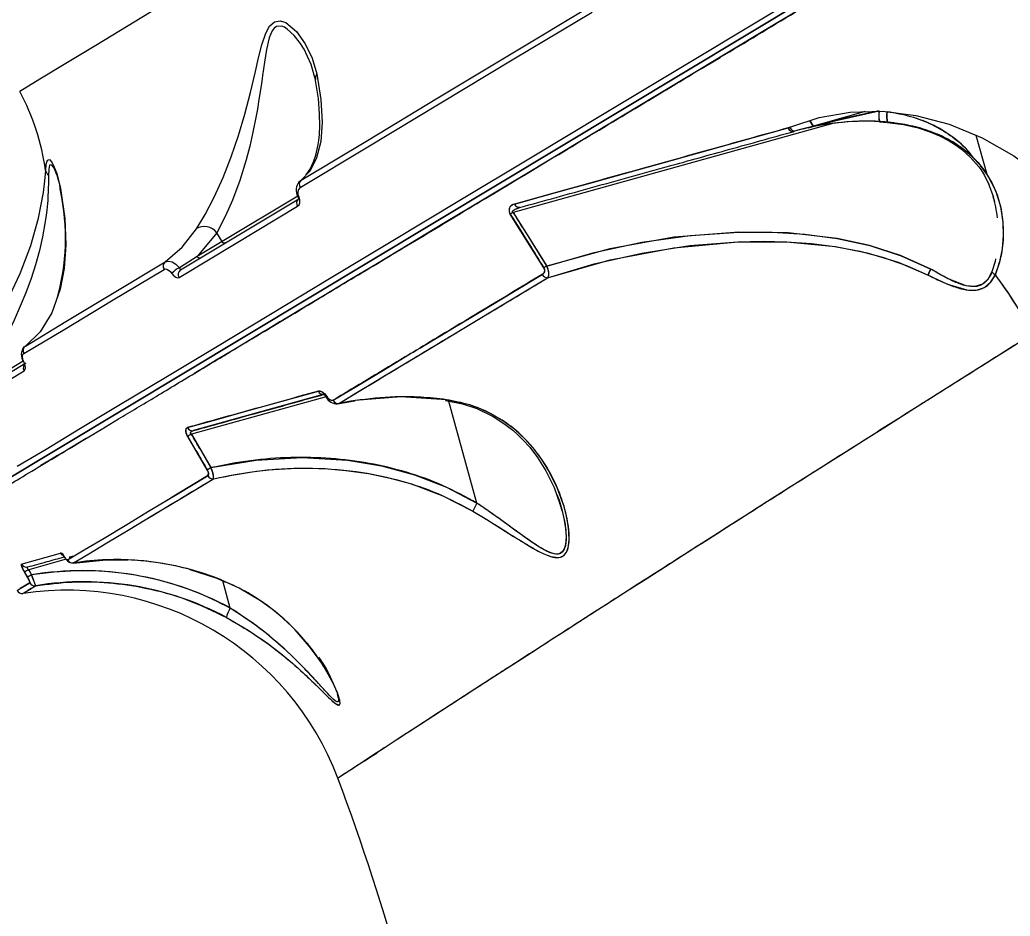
# Model space of a CAD drawing. Header units: millimetres. Extents: x -6879 to 7341, y -8047 to 7187.
# Drawn here: x -372.5 to -201.9, y -2251.1 to -2096.7 of the extents above; entities that cross this region are included whole.
import ezdxf

# ---------------------------------------------------------------- set-up
doc = ezdxf.new("R2010")
doc.units = ezdxf.units.MM
for name, color, linetype in [('DIKOM_ОБЪЕКТ', 7, 'Continuous'), ('DIKOM_РАЗМЕР_ЗОНА', 7, 'Continuous'), ('DIKOM_РАЗМЕР_ОБЪЕКТА', 7, 'Continuous')]:
    doc.layers.add(name, color=color, linetype=linetype)
doc.styles.add('style1', font='arial.ttf', dxfattribs={"width": 0.8})
doc.dimstyles.new('1-50', dxfattribs={"dimtxt": 300, "dimasz": 200, "dimexe": 100, "dimexo": 0, "dimgap": 100, "dimtad": 0, "dimdec": 0, "dimtxsty": 'style1', "dimcen": 0, "dimclrd": 7, "dimclre": 7, "dimadec": 1, "dimazin": 2, "dimtfac": 1, "dimtdec": 0, "dimtmove": 1, "dimatfit": 3, "dimfxl": 0, "dimlwd": 25, "dimlwe": 18, "dimarcsym": 0})

# ---------------------------------------------------------------- blocks, each defined once
blk = doc.blocks.new('*D20')
at = {"layer": 'Defpoints', "color": 0, "transparency": 16777216}
for p in [(-335.47, 4138.44), (-5198.79, -5966.88), (-1568.13, -5966.88)]:
    blk.add_point(p, dxfattribs=at)
at = {"layer": 'DIKOM_РАЗМЕР_ОБЪЕКТА', "color": 7, "lineweight": 18, "transparency": 16777216}
for p, q in [((-335.47, 4138.44), (-5298.79, 4138.44)), ((-1568.13, -5966.88), (-5298.79, -5966.88))]:
    blk.add_line(p, q, dxfattribs=at)
at = {"layer": 'DIKOM_РАЗМЕР_ОБЪЕКТА', "color": 7, "lineweight": 25, "transparency": 16777216}
for p, q in [((-5198.79, 3938.44), (-5198.79, -81.84)), ((-5198.79, -5766.88), (-5198.79, -1161.62))]:
    blk.add_line(p, q, dxfattribs=at)
at = {"layer": 'DIKOM_РАЗМЕР_ОБЪЕКТА', "color": 7, "transparency": 16777216}
for points in [[(-5232.12, 3938.44), (-5165.46, 3938.44), (-5198.79, 4138.44)], [(-5232.12, -5766.88), (-5165.46, -5766.88), (-5198.79, -5966.88)]]:
    blk.add_solid(points, dxfattribs=at)
at = {"layer": 'DIKOM_РАЗМЕР_ОБЪЕКТА', "color": 0, "transparency": 16777216, "insert": (-5198.79, -621.73), "char_height": 300, "attachment_point": 5, "rotation": 90, "style": 'style1'}
blk.add_mtext('10100', dxfattribs=at)
blk = doc.blocks.new('*D19')
at = {"layer": 'Defpoints', "color": 0, "transparency": 16777216}
for p in [(5624.04, 6094.27), (-4435.35, 2864.29), (5624.04, -2640.11)]:
    blk.add_point(p, dxfattribs=at)
at = {"layer": 'DIKOM_РАЗМЕР_ОБЪЕКТА', "color": 7, "lineweight": 18, "transparency": 16777216}
for p, q in [((-4435.35, 2864.29), (-4435.35, 6194.27)), ((5624.04, -2640.11), (5624.04, 6194.27))]:
    blk.add_line(p, q, dxfattribs=at)
at = {"layer": 'DIKOM_РАЗМЕР_ОБЪЕКТА', "color": 7, "lineweight": 25, "transparency": 16777216}
for p, q in [((-4235.35, 6094.27), (2113.67, 6094.27)), ((5424.04, 6094.27), (3193.46, 6094.27))]:
    blk.add_line(p, q, dxfattribs=at)
at = {"layer": 'DIKOM_РАЗМЕР_ОБЪЕКТА', "color": 7, "transparency": 16777216}
for points in [[(-4235.35, 6127.6), (-4235.35, 6060.94), (-4435.35, 6094.27)], [(5424.04, 6127.6), (5424.04, 6060.94), (5624.04, 6094.27)]]:
    blk.add_solid(points, dxfattribs=at)
at = {"layer": 'DIKOM_РАЗМЕР_ОБЪЕКТА', "color": 0, "transparency": 16777216, "insert": (2653.56, 6094.27), "char_height": 300, "attachment_point": 5, "style": 'style1'}
blk.add_mtext('10100', dxfattribs=at)
blk = doc.blocks.new('*D18')
at = {"layer": 'Defpoints', "color": 0, "transparency": 16777216}
for p in [(-342.29, 5666.7), (-6681.79, -8047.27), (-1651.48, -8047.27)]:
    blk.add_point(p, dxfattribs=at)
at = {"layer": 'DIKOM_РАЗМЕР_ЗОНА', "color": 7, "lineweight": 18, "transparency": 16777216}
for p, q in [((-342.29, 5666.7), (-6781.79, 5666.7)), ((-1651.48, -8047.27), (-6781.79, -8047.27))]:
    blk.add_line(p, q, dxfattribs=at)
at = {"layer": 'DIKOM_РАЗМЕР_ЗОНА', "color": 7, "lineweight": 25, "transparency": 16777216}
for p, q in [((-6681.79, 5466.7), (-6681.79, -340.84)), ((-6681.79, -7847.27), (-6681.79, -1420.62))]:
    blk.add_line(p, q, dxfattribs=at)
at = {"layer": 'DIKOM_РАЗМЕР_ЗОНА', "color": 7, "transparency": 16777216}
for points in [[(-6715.12, 5466.7), (-6648.46, 5466.7), (-6681.79, 5666.7)], [(-6715.12, -7847.27), (-6648.46, -7847.27), (-6681.79, -8047.27)]]:
    blk.add_solid(points, dxfattribs=at)
at = {"layer": 'DIKOM_РАЗМЕР_ЗОНА', "color": 0, "transparency": 16777216, "insert": (-6681.79, -880.73), "char_height": 300, "attachment_point": 5, "rotation": 90, "style": 'style1'}
blk.add_mtext('13700', dxfattribs=at)
blk = doc.blocks.new('*D17')
at = {"layer": 'Defpoints', "color": 0, "transparency": 16777216}
for p in [(-5935.35, 6990.27), (-5935.35, 998.27), (7340.79, -2830.86)]:
    blk.add_point(p, dxfattribs=at)
at = {"layer": 'DIKOM_РАЗМЕР_ЗОНА', "color": 7, "lineweight": 18, "transparency": 16777216}
for p, q in [((-5935.35, 998.27), (-5935.35, 7090.27)), ((7340.79, -2830.86), (7340.79, 7090.27))]:
    blk.add_line(p, q, dxfattribs=at)
at = {"layer": 'DIKOM_РАЗМЕР_ЗОНА', "color": 7, "lineweight": 25, "transparency": 16777216}
for p, q in [((-5735.35, 6990.27), (2016.67, 6990.27)), ((7140.79, 6990.27), (3096.46, 6990.27))]:
    blk.add_line(p, q, dxfattribs=at)
at = {"layer": 'DIKOM_РАЗМЕР_ЗОНА', "color": 7, "transparency": 16777216}
for points in [[(-5735.35, 7023.6), (-5735.35, 6956.94), (-5935.35, 6990.27)], [(7140.79, 7023.6), (7140.79, 6956.94), (7340.79, 6990.27)]]:
    blk.add_solid(points, dxfattribs=at)
at = {"layer": 'DIKOM_РАЗМЕР_ЗОНА', "color": 0, "transparency": 16777216, "insert": (2556.56, 6990.27), "char_height": 300, "attachment_point": 5, "style": 'style1'}
blk.add_mtext('13300', dxfattribs=at)

msp = doc.modelspace()

# ---------------------------------------------------------------- linework, layer by layer
at = {"layer": 'DIKOM_ОБЪЕКТ', "color": 7, "linetype": 'Continuous', "lineweight": 15}
for p, q in [((157.22, -1856.25), (-380.76, -2179.5)), ((-380.76, -2179.5), (-201.93, -2072.05)), ((-245.27, -2099.25), (-245.27, -2099.25)), ((-245.27, -2099.25), (-245.27, -2099.25)), ((-226.84, -2112.55), (-237.6, -2115.54)), ((-226.84, -2112.55), (-237.6, -2115.54)), ((-223.05, -2112.51), (-223.05, -2112.51)), ((-223.05, -2112.51), (-223.05, -2112.51)), ((-236.36, -2114.07), (-235.79, -2115.03)), ((-235.79, -2115.03), (-236.36, -2114.07)), ((-224.26, -2114.3), (-223.16, -2114.39)), ((-232.39, -2114.61), (-287.5, -2129.9)), ((-232.39, -2114.61), (-287.5, -2129.9)), ((-240.1, -2115.35), (-240.06, -2115.34)), ((-240.06, -2115.34), (-239.8, -2115.25)), ((-239.36, -2116.01), (-239.2, -2115.98)), ((-239.28, -2116), (-239.26, -2116)), ((-239.25, -2115.99), (-239.27, -2116)), ((-239.25, -2115.99), (-239.27, -2116)), ((-239.21, -2115.98), (-239.24, -2115.99)), ((-239.21, -2115.98), (-239.24, -2115.99)), ((-205.82, -2123.38), (-207.69, -2116.64)), ((-286.3, -2123.91), (-283.8, -2122.41)), ((-324.37, -2124.62), (-323.73, -2124.05)), ((-324.36, -2124.68), (-324.02, -2124.36)), ((-365.43, -2126.29), (-365.48, -2125.77)), ((-344.8, -2139.81), (-324.44, -2127.58)), ((-324.61, -2127.09), (-337.65, -2134.93)), ((-204.73, -2127.28), (-204.73, -2127.28)), ((-282.2, -2139.47), (-287.99, -2130.23)), ((-287.5, -2129.9), (-281.7, -2139.15)), ((-338.57, -2133.4), (-341.93, -2137.5)), ((-338.58, -2133.4), (-338.57, -2133.4)), ((-337.65, -2134.93), (-338.57, -2133.4)), ((-337.65, -2134.93), (-341.93, -2137.5)), ((-341.93, -2137.5), (-345.01, -2139.44)), ((-371.81, -2153.13), (-371.5, -2152.88)), ((-305.71, -2154.56), (-305.71, -2154.56)), ((-305.71, -2154.56), (-305.71, -2154.56)), ((-305.21, -2155.39), (-305.21, -2155.39)), ((-305.21, -2155.39), (-305.21, -2155.39)), ((-383.93, -2163.32), (-371.47, -2155.83)), ((-371.92, -2155.52), (-378.38, -2159.4)), ((-310.55, -2158.6), (-310.55, -2158.6)), ((-310.55, -2158.6), (-310.55, -2158.6)), ((-315.64, -2160.52), (-315.4, -2160.46)), ((-314.05, -2159.57), (-314.05, -2159.57)), ((-314.05, -2159.57), (-314.05, -2159.57)), ((-313.43, -2159.2), (-313.43, -2159.2)), ((-313.43, -2159.2), (-313.43, -2159.2)), ((-312.15, -2159.56), (-312.15, -2159.56)), ((-312.15, -2159.56), (-312.15, -2159.56)), ((-319.71, -2161.66), (-342.94, -2168.1)), ((-319.71, -2161.66), (-342.94, -2168.1)), ((-320.05, -2161.23), (-342.56, -2167.47)), ((-317.74, -2162.89), (-314.81, -2162.35)), ((-314.72, -2162.3), (-317.55, -2162.81)), ((-293.74, -2179.97), (-298.65, -2162.24)), ((-293.74, -2179.97), (-298.65, -2162.24)), ((-340.21, -2174.26), (-343.57, -2168.51)), ((-342.94, -2168.1), (-339.57, -2173.87)), ((-339.14, -2175.79), (-339.26, -2175.86)), ((-346.43, -2179.04), (-346.43, -2179.04)), ((-346.43, -2179.04), (-346.43, -2179.04)), ((-279.2, -2180.74), (-279.67, -2179.07)), ((-345.93, -2179.87), (-345.93, -2179.87)), ((-345.93, -2179.87), (-345.93, -2179.87)), ((-279.38, -2180.25), (-279.21, -2180.73)), ((-353.65, -2184.51), (-353.65, -2184.51)), ((-353.65, -2184.51), (-353.65, -2184.51)), ((-364.95, -2189.06), (-364.91, -2189.07)), ((-363.95, -2189.27), (-363.13, -2189.07)), ((-363.84, -2189.5), (-363.95, -2189.27)), ((-363.85, -2189.47), (-363.85, -2189.47)), ((-363.85, -2189.47), (-363.85, -2189.47)), ((-362.11, -2188.47), (-362.11, -2188.47)), ((-362.11, -2188.47), (-362.11, -2188.47)), ((-364.53, -2189.65), (-370.96, -2191.44)), ((-364.53, -2189.65), (-370.96, -2191.44)), ((-363.26, -2190.29), (-363.33, -2190.27)), ((-363.32, -2190.31), (-357.65, -2189.74)), ((-357.57, -2189.74), (-363.26, -2190.29)), ((-371.19, -2192.76), (-371.68, -2191.87)), ((-370.96, -2191.44), (-370.47, -2192.33)), ((-343.19, -2191.43), (-338.57, -2192.92)), ((-338.57, -2192.92), (-337.08, -2193.57)), ((-370.8, -2193.69), (-372.44, -2194.68)), ((-337.54, -2193.36), (-337.54, -2193.35)), ((-337.54, -2193.36), (-337.54, -2193.35)), ((-336.24, -2198.05), (-337.54, -2193.37)), ((-336.24, -2198.05), (-337.54, -2193.37))]:
    msp.add_line(p, q, dxfattribs=at)
at = {"layer": 'DIKOM_ОБЪЕКТ', "color": 7, "linetype": 'Continuous', "lineweight": 15, "flags": 128}
for points in [[(-372.95, -2173.64), (-367.99, -2170.66), (-362.04, -2167.09), (-355.16, -2162.95), (-347.37, -2158.27), (-338.74, -2153.09), (-329.31, -2147.42), (-319.12, -2141.29), (-308.23, -2134.75), (-296.68, -2127.81), (-284.53, -2120.51), (-271.83, -2112.88), (-258.62, -2104.94), (-244.96, -2096.73), (-230.89, -2088.28)], [(-231.96, -2091.25), (-242.45, -2097.56), (-251.8, -2103.18), (-261.21, -2108.83), (-269.52, -2113.82), (-270.6, -2114.48), (-271.69, -2115.13), (-272.78, -2115.78), (-273.87, -2116.44), (-274.95, -2117.09), (-276.04, -2117.74), (-284.64, -2122.91), (-292.38, -2127.56), (-299.3, -2131.71), (-305.45, -2135.41), (-310.89, -2138.68), (-315.65, -2141.54), (-319.8, -2144.03), (-323.45, -2146.22), (-326.52, -2148.07), (-329.05, -2149.59), (-330.45, -2150.43), (-331.62, -2151.14), (-332.49, -2151.66), (-332.82, -2151.86), (-332.95, -2151.94), (-333.01, -2151.97), (-333.04, -2151.99), (-333.05, -2151.99), (-333.05, -2152)], [(-346.92, -2093.6), (-352.8, -2097.15), (-359.14, -2101), (-364.56, -2104.28), (-369.03, -2106.98), (-372.51, -2109.09)], [(-324.18, -2125.6), (-312.55, -2118.62), (-300.26, -2111.23), (-287.36, -2103.47), (-273.91, -2095.39)], [(-324.02, -2124.36), (-312.62, -2117.5), (-300.45, -2110.19), (-287.54, -2102.43), (-273.87, -2094.21)], [(-342.06, -2132.74), (-340.57, -2130.25), (-339, -2127.27), (-337.47, -2123.92), (-336.06, -2120.36), (-334.8, -2116.67), (-333.71, -2112.96), (-332.76, -2109.26), (-331.91, -2105.61), (-331.37, -2103.28), (-330.8, -2101.06), (-330.12, -2099.04), (-329.46, -2097.82), (-328.63, -2097.06), (-327.66, -2096.89), (-326.67, -2097.22), (-324.84, -2098.75), (-323.31, -2100.89), (-322.13, -2103.34), (-321.33, -2106.03)], [(-323.57, -2101.75), (-324.15, -2100.81), (-325.24, -2099.41), (-326.42, -2098.32), (-326.91, -2098.02), (-327.36, -2097.84), (-328.27, -2097.89), (-328.66, -2098.16), (-329.01, -2098.61), (-329.28, -2099.15), (-329.53, -2099.83), (-330, -2101.82), (-330.35, -2104.03), (-330.68, -2106.35), (-330.88, -2107.73), (-331.08, -2109.09), (-331.35, -2110.86), (-331.57, -2112.14), (-331.82, -2113.56), (-332.33, -2116.08), (-332.89, -2118.48), (-333.51, -2120.86), (-334.61, -2124.4), (-335.87, -2127.78), (-336.55, -2129.37), (-337.22, -2130.82), (-338.58, -2133.4), (-338.58, -2133.4)], [(-245.27, -2099.25), (-249.01, -2101.5), (-257.62, -2106.68), (-265.38, -2111.34), (-272.34, -2115.52), (-278.54, -2119.25), (-284.05, -2122.56), (-289.36, -2125.75), (-293.37, -2128.16)], [(-321.58, -2107.05), (-322.29, -2104.41), (-323.58, -2101.7)], [(-255.02, -2105.11), (-254.38, -2104.73), (-251.85, -2103.21)], [(-321.33, -2106.03), (-320.61, -2110.46), (-320.4, -2114.34), (-320.66, -2117.69), (-321.37, -2120.51), (-322.5, -2122.74), (-324.02, -2124.36)], [(-323.14, -2123.42), (-322.48, -2122.48), (-321.89, -2121.22), (-321.49, -2120.03), (-321.24, -2119), (-321.09, -2118.19), (-320.99, -2117.51), (-320.89, -2116.46), (-320.81, -2114.96), (-320.84, -2112.93), (-321.06, -2110.27), (-321.6, -2106.86)], [(-239.8, -2115.25), (-234.79, -2113.53), (-229.43, -2112.61), (-223.85, -2112.49), (-218.11, -2113.2), (-212.34, -2114.73), (-206.67, -2117.05), (-201.2, -2120.15), (-196.02, -2123.98), (-191.26, -2128.46), (-187.02, -2133.51), (-183.34, -2139.09), (-180.32, -2145.08)], [(-236.66, -2115.32), (-231.81, -2114.06), (-224.42, -2112.4)], [(-224.17, -2114.27), (-224.24, -2114.31), (-224.3, -2114.26), (-224.35, -2114.11), (-224.4, -2113.88), (-224.42, -2113.59), (-224.44, -2113.23), (-224.43, -2112.83), (-224.42, -2112.5)], [(-223.05, -2112.51), (-221.22, -2112.83), (-220.56, -2112.98)], [(-222.99, -2114.41), (-220.24, -2114.78), (-217.73, -2115.36), (-215.68, -2116.04), (-214.02, -2116.73), (-212.38, -2117.59), (-211.27, -2118.29), (-210.25, -2119.03), (-208.67, -2120.44), (-207.27, -2122.06), (-206.93, -2122.53), (-206.65, -2122.97), (-206.3, -2123.53), (-205.56, -2124.99), (-204.73, -2127.28)], [(-222.94, -2114.4), (-222.93, -2114.41), (-222.85, -2114.38)], [(-204.4, -2140.64), (-203.62, -2138.43), (-203.17, -2136.15), (-202.99, -2133.87), (-203.06, -2131.66), (-203.49, -2128.91), (-204.35, -2126.16), (-205.69, -2123.57), (-206.96, -2121.82), (-208.49, -2120.2), (-210.28, -2118.74), (-212.34, -2117.44), (-214.7, -2116.32), (-217.19, -2115.45), (-220, -2114.77), (-222.85, -2114.38)], [(-287.24, -2128.47), (-282.59, -2127.17), (-278.1, -2125.92), (-273.81, -2124.73), (-269.72, -2123.59), (-265.84, -2122.51), (-261.5, -2121.3), (-250.64, -2118.28), (-240.1, -2115.35)], [(-239.28, -2116), (-239.39, -2116.02), (-239.5, -2116), (-239.62, -2115.95), (-239.73, -2115.88), (-239.84, -2115.78), (-239.94, -2115.65), (-240.03, -2115.51), (-240.1, -2115.35)], [(-240.1, -2115.35), (-240.03, -2115.51), (-239.94, -2115.65), (-239.84, -2115.78), (-239.73, -2115.88), (-239.62, -2115.95), (-239.5, -2116), (-239.39, -2116.02), (-239.28, -2116)], [(-239.25, -2115.99), (-239.36, -2116.01), (-239.47, -2116), (-239.59, -2115.95), (-239.7, -2115.88), (-239.81, -2115.77), (-239.91, -2115.65), (-239.99, -2115.5), (-240.06, -2115.34)], [(-240.06, -2115.34), (-239.99, -2115.5), (-239.91, -2115.65), (-239.81, -2115.77), (-239.7, -2115.88), (-239.59, -2115.95), (-239.47, -2116), (-239.36, -2116.01), (-239.25, -2115.99)], [(-368.05, -2122.68), (-367.94, -2121.6), (-367.73, -2120.92), (-367.4, -2120.81), (-366.99, -2121.27), (-366.56, -2122.11), (-366.15, -2123.19), (-365.48, -2125.77)], [(-382.22, -2157.53), (-381.1, -2155.93), (-379.88, -2154.12), (-378.59, -2152.11), (-377.28, -2149.93), (-374.73, -2145.28), (-372.46, -2140.45), (-370.61, -2135.59), (-369.26, -2130.89), (-368.43, -2126.49), (-368.2, -2124.49), (-368.05, -2122.68)], [(-366.67, -2122.24), (-367.08, -2121.71), (-367.38, -2121.76), (-367.53, -2122.45), (-367.56, -2123.54)], [(-367.56, -2123.54), (-367.56, -2124.69), (-367.6, -2125.98), (-367.67, -2127.39), (-367.7, -2127.85), (-367.74, -2128.36), (-367.8, -2128.92), (-367.86, -2129.54), (-367.96, -2130.39), (-368.17, -2131.79), (-368.59, -2134.09), (-369.13, -2136.45), (-369.83, -2138.95), (-370.57, -2141.27), (-371.48, -2143.74), (-372.43, -2146.07), (-373.5, -2148.48), (-374.59, -2150.72), (-375.75, -2152.94), (-376.87, -2154.94), (-377.98, -2156.81), (-378.98, -2158.4)], [(-365.48, -2125.77), (-364.76, -2130.94), (-364.6, -2135.5), (-364.89, -2139.54), (-365.57, -2143.14), (-367, -2147.2), (-369, -2150.47), (-371.54, -2152.92)], [(-324.64, -2128.85), (-324.39, -2128.6), (-324.24, -2128.23), (-324.24, -2127.74), (-324.3, -2127.47), (-324.41, -2127.2)], [(-324.41, -2127.2), (-324.47, -2127.22), (-324.52, -2127.23), (-324.56, -2127.23), (-324.59, -2127.22), (-324.6, -2127.22), (-324.61, -2127.21)], [(-345.04, -2141.11), (-335.24, -2135.22), (-324.64, -2128.85)], [(-287.5, -2129.9), (-287.55, -2129.86), (-287.59, -2129.81), (-287.6, -2129.79), (-287.6, -2129.76), (-287.59, -2129.71), (-287.55, -2129.63), (-287.47, -2129.55), (-287.12, -2129.34), (-286.34, -2129.05)], [(-287.24, -2128.47), (-287.17, -2128.62), (-287.07, -2128.75), (-286.96, -2128.87), (-286.85, -2128.96), (-286.72, -2129.02), (-286.59, -2129.06), (-286.46, -2129.07), (-286.34, -2129.05)], [(-286.34, -2129.05), (-286.46, -2129.07), (-286.59, -2129.06), (-286.72, -2129.02), (-286.85, -2128.96), (-286.96, -2128.87), (-287.07, -2128.75), (-287.17, -2128.62), (-287.24, -2128.47)], [(-347.44, -2138.43), (-344.51, -2135.91), (-342.06, -2132.74)], [(-215.52, -2139.66), (-220.73, -2137.32), (-226.12, -2135.61), (-231.65, -2134.41), (-240.11, -2133.44), (-248.59, -2133.3), (-259.77, -2134.19), (-270.81, -2136.17), (-281.7, -2139.15)], [(-281.7, -2139.15), (-273.54, -2136.82), (-265.3, -2135.05), (-256.98, -2133.86), (-248.59, -2133.3), (-242.89, -2133.31), (-237.21, -2133.67), (-231.65, -2134.41), (-226.05, -2135.63), (-220.63, -2137.36), (-215.52, -2139.66)], [(-281.55, -2141.17), (-273.52, -2138.77), (-265.34, -2136.92), (-257.08, -2135.63), (-248.79, -2134.95), (-244.39, -2134.86), (-240.45, -2134.96), (-236.07, -2135.27), (-232.07, -2135.77), (-227.78, -2136.58), (-223.87, -2137.59), (-219.71, -2139.02), (-215.99, -2140.7)], [(-337.07, -2135.16), (-337.21, -2135.21), (-337.38, -2135.18), (-337.53, -2135.08), (-337.65, -2134.93)], [(-281.55, -2141.17), (-270.77, -2138.09), (-259.83, -2135.99), (-248.75, -2134.95), (-240.35, -2134.96), (-231.95, -2135.79), (-226.48, -2136.88), (-221.14, -2138.48), (-215.99, -2140.7)], [(-347.44, -2138.43), (-346.91, -2138.28), (-346.28, -2138.4), (-345.62, -2138.8), (-345.01, -2139.44)], [(-341.35, -2137.73), (-341.42, -2137.76), (-341.49, -2137.78), (-341.57, -2137.77), (-341.66, -2137.75), (-341.74, -2137.71), (-341.81, -2137.65), (-341.88, -2137.58), (-341.93, -2137.5)], [(-204.36, -2137.88), (-204.45, -2138.35), (-204.99, -2140.14)], [(-371.81, -2154.23), (-364.76, -2149.99), (-356.69, -2145.14), (-347.65, -2139.71)], [(-371.54, -2152.92), (-364.56, -2148.72), (-356.53, -2143.89), (-347.44, -2138.43)], [(-347.65, -2139.71), (-347.38, -2139.65), (-347.05, -2139.75), (-346.68, -2140.02), (-346.34, -2140.42)], [(-215.99, -2140.7), (-215.79, -2140.22), (-215.52, -2139.67)], [(-215.52, -2139.67), (-215.79, -2140.22), (-215.99, -2140.7)], [(-204.99, -2140.14), (-205.64, -2141.36), (-206.62, -2142.29), (-207.95, -2142.68), (-209.46, -2142.53), (-212.52, -2141.34), (-215.52, -2139.67)], [(-346.34, -2140.42), (-345.99, -2140.81), (-345.64, -2141.07), (-345.31, -2141.17), (-345.04, -2141.11)], [(-318.52, -2162.26), (-314.44, -2159.81), (-309.85, -2157.05), (-305.36, -2154.34), (-304.73, -2153.97), (-304.11, -2153.59), (-303.47, -2153.21), (-302.82, -2152.82), (-302.17, -2152.43), (-301.51, -2152.03), (-299.85, -2151.03), (-297.61, -2149.69), (-294.79, -2147.99), (-291.35, -2145.92), (-287.25, -2143.46), (-282.48, -2140.59)], [(-317.55, -2162.81), (-309.37, -2157.89), (-300.63, -2152.63), (-291.33, -2147.04), (-281.55, -2141.17)], [(-215.99, -2140.7), (-212.66, -2142.25), (-209.3, -2143.25), (-207.68, -2143.28), (-206.27, -2142.81), (-205.18, -2141.87), (-204.4, -2140.64)], [(-324.64, -2146.95), (-326.17, -2147.87), (-327.68, -2148.77), (-329.09, -2149.62), (-330.41, -2150.41), (-331.64, -2151.15), (-335.62, -2153.55), (-338.66, -2155.37), (-340.79, -2156.65), (-342.05, -2157.41), (-342.46, -2157.65)], [(-197.95, -2150.84), (-201.94, -2153.34), (-206.04, -2155.93), (-210.26, -2158.58), (-214.58, -2161.3), (-218.99, -2164.09), (-223.48, -2166.93), (-227.11, -2169.22), (-229.38, -2170.66), (-231.84, -2172.22), (-234.49, -2173.89), (-237.41, -2175.75), (-240.69, -2177.83), (-243.67, -2179.72), (-246, -2181.2), (-246.51, -2181.53), (-246.98, -2181.82), (-247.41, -2182.1), (-247.8, -2182.34), (-248.14, -2182.56), (-248.45, -2182.76), (-252.9, -2185.59), (-256.8, -2188.08), (-260.47, -2190.42), (-264.31, -2192.88), (-267.83, -2195.13), (-271.44, -2197.44), (-273.88, -2199), (-276.19, -2200.49), (-278.39, -2201.9), (-280.49, -2203.25), (-282.47, -2204.53), (-284.36, -2205.74), (-286.14, -2206.89), (-291.33, -2210.23), (-295.87, -2213.17), (-299.83, -2215.73), (-303.65, -2218.22), (-306.94, -2220.35), (-309.72, -2222.16), (-312.62, -2224.05), (-314.83, -2225.49), (-316.42, -2226.53), (-317.13, -2226.99)], [(-371.8, -2155.67), (-371.93, -2155.38), (-372.01, -2155.1), (-372.04, -2154.68), (-371.97, -2154.4), (-371.81, -2154.23)], [(-371.8, -2155.67), (-371.83, -2155.66), (-371.85, -2155.66), (-371.86, -2155.65), (-371.87, -2155.64)], [(-371.77, -2157.17), (-371.62, -2157), (-371.54, -2156.7), (-371.58, -2156.26), (-371.67, -2155.97), (-371.8, -2155.67)], [(-384.26, -2164.67), (-380.94, -2162.68), (-376.77, -2160.17), (-371.77, -2157.17)], [(-342.46, -2157.65), (-342.1, -2157.44), (-342.07, -2157.42)], [(-343.61, -2166.96), (-338.54, -2165.55), (-332.92, -2163.99), (-327.32, -2162.43), (-321.06, -2160.68)], [(-321.06, -2160.68), (-320.72, -2160.69), (-320.34, -2160.86), (-319.96, -2161.18), (-319.61, -2161.63)], [(-320.33, -2161.25), (-320.19, -2161.25), (-320.03, -2161.35), (-319.87, -2161.52), (-319.71, -2161.74)], [(-319.61, -2161.63), (-319.68, -2161.7), (-319.71, -2161.74), (-319.71, -2161.74)], [(-319.61, -2161.63), (-319.48, -2161.81), (-319.34, -2161.97), (-319.05, -2162.2), (-318.76, -2162.3), (-318.52, -2162.26)], [(-299.01, -2162.16), (-306.87, -2161.66), (-314.72, -2162.3)], [(-299.15, -2162.28), (-299.1, -2162.27), (-299.01, -2162.16)], [(-299.01, -2162.16), (-299.1, -2162.27), (-299.15, -2162.28)], [(-294.43, -2181.37), (-292.03, -2182.81), (-289.66, -2184.28), (-287.41, -2185.7), (-286.23, -2186.44), (-285.13, -2187.11), (-284.12, -2187.71), (-282.95, -2188.35), (-281.93, -2188.84), (-281.04, -2189.17), (-279.7, -2189.36), (-279.14, -2189.22), (-278.69, -2188.93), (-278.36, -2188.51), (-278.1, -2187.94), (-277.95, -2187.34), (-277.86, -2186.64), (-277.89, -2184.76), (-278.2, -2182.67), (-278.73, -2180.54), (-279.84, -2177.44), (-281.33, -2174.43), (-282.53, -2172.49), (-283.91, -2170.65), (-285.44, -2168.94), (-287.28, -2167.25), (-289.25, -2165.79), (-291.32, -2164.58), (-293.12, -2163.74), (-294.97, -2163.07), (-299.01, -2162.16)], [(-318.1, -2162.69), (-318.22, -2162.6), (-318.23, -2162.6)], [(-314.72, -2162.3), (-315.8, -2162.47), (-317.55, -2162.81)], [(-314.81, -2162.35), (-314.79, -2162.35), (-314.72, -2162.3)], [(-314.72, -2162.3), (-314.79, -2162.35), (-314.81, -2162.35)], [(-299.15, -2162.28), (-296.22, -2162.88), (-293.78, -2163.69), (-290.93, -2165.07), (-288.92, -2166.36), (-287.57, -2167.42), (-286.72, -2168.17), (-285.82, -2169.07), (-284.65, -2170.36), (-283.3, -2172.11), (-281.85, -2174.4), (-280.42, -2177.28), (-279.38, -2180.25)], [(-343.57, -2168.51), (-343.72, -2168.23), (-343.83, -2167.95), (-343.9, -2167.69), (-343.92, -2167.45), (-343.83, -2167.12), (-343.61, -2166.96)], [(-361.07, -2168.83), (-364.4, -2170.83), (-365.21, -2171.32), (-365.99, -2171.79), (-366.75, -2172.24), (-367.48, -2172.68), (-368.18, -2173.1), (-368.86, -2173.51), (-368.88, -2173.52)], [(-342.94, -2168.1), (-343.01, -2168.05), (-343.05, -2167.99), (-343.08, -2167.93), (-343.08, -2167.87), (-343.06, -2167.77), (-342.97, -2167.68), (-342.56, -2167.47)], [(-339.57, -2173.87), (-331.76, -2172.55), (-323.87, -2172.1), (-316.06, -2172.57), (-310.21, -2173.55), (-304.5, -2175.1), (-299.01, -2177.22), (-293.74, -2179.97)], [(-339.14, -2175.79), (-336.07, -2175.14), (-332.92, -2174.62), (-329.84, -2174.26), (-325.76, -2173.99), (-322.64, -2173.95), (-319.45, -2174.06), (-316.33, -2174.33), (-312.42, -2174.88), (-308.67, -2175.66), (-305.03, -2176.68), (-299.62, -2178.71), (-294.43, -2181.37)], [(-364.28, -2189.77), (-361.39, -2188.03), (-358, -2185.99), (-354.09, -2183.64), (-350.02, -2181.2), (-345.39, -2178.41), (-340.14, -2175.25)], [(-363.26, -2190.29), (-360.63, -2188.7), (-357.5, -2186.82), (-353.83, -2184.62), (-349.56, -2182.05), (-344.67, -2179.11), (-339.14, -2175.79)], [(-340.14, -2175.25), (-345.39, -2178.41), (-346.43, -2179.04)], [(-340.14, -2175.25), (-340.03, -2175.12), (-340, -2174.9), (-340.02, -2174.76), (-340.06, -2174.6), (-340.12, -2174.43), (-340.21, -2174.26)], [(-340.14, -2175.25), (-340.05, -2175.38), (-340.01, -2175.43)], [(-279.97, -2178.47), (-279.59, -2179.47), (-279.12, -2181.05), (-278.75, -2182.63), (-278.47, -2184.34), (-278.38, -2185.72), (-278.4, -2186.48), (-278.48, -2187.13), (-278.64, -2187.74), (-278.91, -2188.25), (-279.32, -2188.6), (-279.83, -2188.75), (-280.43, -2188.72), (-281.13, -2188.5), (-282.06, -2188.07), (-283.05, -2187.5), (-284.09, -2186.82), (-284.75, -2186.36), (-285.48, -2185.85), (-286.29, -2185.26), (-287.19, -2184.62), (-288.58, -2183.61), (-289.44, -2182.99), (-289.91, -2182.65), (-290.15, -2182.47), (-290.28, -2182.38), (-290.34, -2182.34), (-290.37, -2182.32), (-290.39, -2182.3), (-290.4, -2182.3), (-290.4, -2182.3), (-290.4, -2182.29), (-290.41, -2182.29), (-290.41, -2182.29), (-290.41, -2182.29), (-290.41, -2182.29), (-290.41, -2182.29), (-290.41, -2182.29), (-290.41, -2182.29), (-290.41, -2182.29), (-290.59, -2182.16), (-291.15, -2181.76), (-292.06, -2181.13), (-293.74, -2179.97)], [(-372.25, -2190.48), (-369.4, -2189.68), (-365.48, -2188.59)], [(-365.32, -2188.81), (-365.39, -2188.73), (-365.47, -2188.61)], [(-364.74, -2189.39), (-364.76, -2189.36), (-364.78, -2189.28)], [(-364.78, -2189.28), (-364.76, -2189.36), (-364.74, -2189.39)], [(-364.78, -2189.28), (-364.62, -2189.5), (-364.48, -2189.67), (-364.36, -2189.76), (-364.28, -2189.77)], [(-364.7, -2189.42), (-364.71, -2189.41), (-364.73, -2189.39)], [(-370.96, -2191.44), (-371.06, -2191.36), (-371.13, -2191.27), (-371.18, -2191.2), (-371.21, -2191.13), (-371.22, -2191.07), (-371.2, -2191.02), (-371.11, -2190.96)], [(-357.65, -2189.74), (-354.91, -2189.72), (-353.93, -2189.78)], [(-357.57, -2189.74), (-357.64, -2189.74), (-357.65, -2189.74)], [(-357.65, -2189.74), (-357.64, -2189.74), (-357.57, -2189.74)], [(-371.68, -2191.87), (-371.65, -2191.85), (-371.63, -2191.83)], [(-371.19, -2192.76), (-371.01, -2193.1), (-371, -2193.12)], [(-338.57, -2192.92), (-338.55, -2192.93), (-338.49, -2192.92)], [(-338.49, -2192.92), (-338.55, -2192.93), (-338.57, -2192.92)], [(-336.89, -2199.69), (-333.17, -2201.88), (-329.71, -2204.24), (-327.54, -2205.89), (-325.48, -2207.6), (-323.6, -2209.29), (-322.64, -2210.19), (-321.77, -2211.02), (-320.98, -2211.8), (-320.1, -2212.67), (-319.36, -2213.39), (-318.75, -2213.96), (-318.28, -2214.37), (-317.9, -2214.63), (-317.4, -2214.71), (-317.33, -2214.48), (-317.35, -2214.08), (-317.46, -2213.6), (-317.66, -2212.99), (-318.35, -2211.33), (-319.35, -2209.41), (-320.55, -2207.45), (-322.62, -2204.59), (-325.07, -2201.81), (-326.97, -2199.98), (-328.96, -2198.3), (-331.04, -2196.79), (-334.72, -2194.61), (-338.49, -2192.92)], [(-372.99, -2195), (-372.44, -2194.68), (-370.8, -2193.69)], [(-371.95, -2195.51), (-371.42, -2195.19), (-369.78, -2194.21)], [(-317.75, -2213.11), (-317.67, -2213.41), (-317.6, -2213.88), (-317.65, -2214.15), (-317.83, -2214.21), (-317.97, -2214.15), (-318.15, -2214.04), (-318.52, -2213.72), (-319.01, -2213.24), (-320.4, -2211.73), (-321.99, -2210), (-323.71, -2208.19), (-324.76, -2207.13), (-325.76, -2206.17), (-327.21, -2204.83), (-328.49, -2203.71), (-329.51, -2202.86), (-331.71, -2201.14), (-333.94, -2199.54), (-336.24, -2198.05)], [(-313.17, -2224.4), (-311.81, -2223.52), (-310.95, -2222.96)]]:
    msp.add_lwpolyline(points, dxfattribs=at)
at = {"layer": 'DIKOM_ОБЪЕКТ', "color": 7, "linetype": 'Continuous', "lineweight": 15}
for centre, radius, start, end in [((-320.26, -2106.8), 1.31, 144.0683, 189.5209), ((-408.11, -2128.28), 40.44, 7.953, 28.326), ((-181.1, -2322.67), 214.69, 101.6408, 105.1271), ((-221.44, -2113.23), 3.06, 166.4236, 203.2315), ((-219.89, -2113.37), 3.27, 164.8704, 200.0045), ((-218.78, -2113.3), 4.34, 169.5857, 196.472), ((-226.68, -2159.46), 45.25, 86.9348, 106.2474), ((-226.32, -2162.22), 48.03, 87.4367, 105.3092), ((-224.38, -2133.7), 20.98, 45.0936, 72.1326), ((-238.84, -2114.91), 1.02, 199.4536, 260.8094), ((-366.25, -2122.21), 1.87, 194.6846, 225.5555), ((-376.74, -2127.36), 11.32, 5.7698, 27.0238), ((-322.58, -2126.08), 2.32, 139.7502, 209.1631), ((-323.41, -2125.05), 0.944, 131.5932, 215.7904), ((-403.65, -2134.28), 39.01, 344.1051, 12.0292), ((-323.38, -2126.51), 1.24, 132.1243, 213.9148), ((-323.88, -2128.3), 0.936, 128.5627, 216.154), ((-325.41, -2127.67), 0.988, 4.6482, 31.7822), ((-225.08, -2133.02), 21.13, 5.8965, 16.2076), ((-287.11, -2129.57), 1.11, 96.825, 217.7493), ((-280.25, -2141.03), 13.29, 123.0815, 125.6292), ((-280.25, -2141.03), 13.29, 123.0815, 125.6292), ((-340.73, -2135.05), 2.72, 37.4212, 120.3872), ((-346.85, -2139.17), 0.96, 128.4117, 213.8771), ((-342.77, -2143.92), 5.01, 116.563, 135.4942), ((-344.26, -2140.57), 0.953, 125.9158, 214.3518), ((-326.66, -2129.17), 21.03, 209.2444, 210.3862), ((-282.84, -2139.9), 0.777, 297.9377, 34.0786), ((-274.1, -2151.53), 14.53, 121.5482, 123.8701), ((-274.1, -2151.53), 14.53, 121.5482, 123.8701), ((-283.55, -2140.35), 2.21, 335.0178, 32.9715), ((-215.53, -2139.66), 0.0123, 337.053, 19.1807), ((-215.53, -2139.66), 0.0131, 338.293, 17.9544), ((-281.53, -2140.13), 1.05, 205.9761, 268.9648), ((-281.53, -2140.13), 1.05, 205.9761, 268.9648), ((-202.97, -2138.35), 2.71, 221.4818, 237.9709), ((-202.97, -2138.35), 2.71, 221.4818, 237.9708), ((-267.61, -2187.74), 78.83, 27.9135, 36.6931), ((-370.05, -2154.41), 2.2, 142.5767, 214.0924), ((-370.98, -2153.71), 0.981, 125.466, 211.8134), ((-370.94, -2156.65), 0.98, 122.8069, 211.9128), ((-320.22, -2160.36), 0.903, 200.8963, 280.7905), ((-320.21, -2160.35), 0.919, 201.3893, 269.4575), ((-319.45, -2161.88), 0.297, 121.6988, 151.7766), ((-317.76, -2160.66), 2.24, 209.0352, 270.163), ((-317.61, -2161.8), 1.02, 206.9132, 273.3234), ((-317.61, -2161.8), 1.02, 206.9132, 273.3234), ((-342.76, -2166.58), 0.931, 204.4949, 282.7962), ((-342.76, -2166.58), 0.931, 204.4949, 282.7962), ((-337.43, -2177.43), 10.84, 120.5797, 124.5423), ((-337.43, -2177.43), 10.84, 120.5796, 124.5422), ((-337.43, -2177.43), 10.84, 120.5796, 124.5422), ((-337.43, -2177.43), 10.84, 120.5797, 124.5423), ((-333.85, -2183.94), 11.58, 119.5889, 123.2922), ((-333.85, -2183.94), 11.58, 119.5889, 123.2922), ((-343.3, -2175.82), 4.21, 8.6131, 27.6081), ((-339.24, -2174.78), 1.01, 207.4946, 275.5931), ((-339.24, -2174.78), 1.01, 207.4945, 275.5931), ((-286.01, -2184.72), 9.07, 148.4379, 158.1871), ((-286.01, -2184.72), 9.07, 148.4379, 158.1871), ((-366.12, -2189.85), 1.46, 23.0189, 64.0352), ((-364.59, -2188.12), 1, 207.8648, 248.3617), ((-364.19, -2188.81), 0.798, 203.4298, 226.1865), ((-363.2, -2188.63), 1.71, 206.1339, 253.9957), ((-371.37, -2190), 0.995, 208.5085, 285.329), ((-371.37, -2190), 0.995, 208.5085, 285.329), ((-371.37, -2190), 0.995, 208.5085, 285.329), ((-368.78, -2189.75), 3.59, 194.8588, 216.1223), ((-363.39, -2189.29), 1, 208.1142, 277.8315), ((-363.39, -2189.29), 1, 208.1142, 277.8315), ((-355.77, -2238.03), 48.33, 92.135, 98.911), ((-355.92, -2238.63), 48.92, 69.1226, 91.9294), ((-367.55, -2197.98), 7.38, 117.5804, 124.0413), ((-367.55, -2197.98), 7.38, 117.5804, 124.0413), ((-367.03, -2198.96), 7.47, 117.4374, 123.8231), ((-367.03, -2198.96), 7.47, 117.4374, 123.8231), ((-373.38, -2194.28), 2.67, 15.1463, 34.7584), ((-361.72, -2245.37), 53.76, 61.7064, 99.3725), ((-341.31, -2182.73), 30.7, 198.2161, 201.9937), ((-369.92, -2193.22), 1, 208.2704, 278.383), ((-369.92, -2193.22), 1, 208.2704, 278.383), ((-361.38, -2245.32), 51.8, 61.7831, 99.324), ((-372.11, -2194.53), 1, 208.3212, 278.5623), ((-364.48, -2244.92), 49.95, 20.5676, 98.6019), ((-331.76, -2200.89), 5.31, 147.558, 165.365), ((-331.76, -2200.89), 5.31, 147.558, 165.365), ((-336.13, -2198.11), 0.0105, 331.8335, 24.1222), ((-336.13, -2198.11), 0.0107, 332.2346, 23.7558), ((-338.38, -2218.85), 21.36, 23.0717, 35.3566), ((-698.7, -2370.54), 407, 10.4054, 20.5946), ((-698.7, -2370.54), 407, 10.4054, 20.5946)]:
    msp.add_arc(centre, radius, start, end, dxfattribs=at)
for points, knots in [([(-380.63, -2180.59), (-380.64, -2180.59), (-381.03, -2180.82), (-381.11, -2180.87), (-380.76, -2180.66), (-379.45, -2179.88), (-377.33, -2178.6), (-374.36, -2176.82), (-370.55, -2174.53), (-365.99, -2171.79), (-360.73, -2168.63), (-354.85, -2165.1), (-348.28, -2161.15), (-341.05, -2156.8), (-333, -2151.96), (-324.08, -2146.6), (-314.23, -2140.69), (-303.65, -2134.33), (-292.39, -2127.57), (-280.52, -2120.43), (-268.31, -2113.09), (-255.81, -2105.58), (-243.05, -2097.92), (-229.79, -2089.95), (-216.06, -2081.7), (-206.54, -2075.98), (-201.77, -2073.12)], [0, 0, 0, 0, 0.000602, 0.042955, 0.087866, 0.132514, 0.177008, 0.221453, 0.265955, 0.310619, 0.352979, 0.395326, 0.437435, 0.479398, 0.521304, 0.565786, 0.610408, 0.655279, 0.700226, 0.744901, 0.789408, 0.831314, 0.873253, 0.915314, 0.957587, 1, 1, 1, 1]), ([(-223.05, -2112.51), (-221.68, -2112.76), (-218.92, -2113.26), (-215.26, -2114.71), (-212.08, -2116.58), (-209.65, -2118.6), (-208.5, -2120.09), (-208.03, -2120.71)], [0, 0, 0, 0, 0.209866, 0.421509, 0.634661, 0.849999, 1, 1, 1, 1]), ([(-222.85, -2114.38), (-223.09, -2114.35), (-223.53, -2114.31), (-223.97, -2114.28), (-224.17, -2114.27)], [0, 0, 0, 0, 0.559661, 1, 1, 1, 1]), ([(-204.4, -2140.64), (-203.98, -2139.44), (-203.14, -2137.04), (-202.9, -2133.34), (-203.19, -2129.81), (-204.11, -2126.49), (-205.55, -2123.59), (-207.45, -2121.12), (-209.69, -2119.07), (-212.39, -2117.31), (-215.51, -2115.92), (-219, -2114.88), (-221.56, -2114.54), (-222.85, -2114.38)], [0, 0, 0, 0, 0.101222, 0.202178, 0.302356, 0.402375, 0.503048, 0.586403, 0.670417, 0.754024, 0.836081, 0.917838, 1, 1, 1, 1]), ([(-240.1, -2115.35), (-244.74, -2116.64), (-254.02, -2119.22), (-266.38, -2122.66), (-277.48, -2125.75), (-283.98, -2127.56), (-287.24, -2128.47)], [0, 0, 0, 0, 0.278766, 0.558214, 0.778604, 1, 1, 1, 1]), ([(-286.34, -2129.05), (-282.19, -2127.9), (-273.91, -2125.61), (-261.74, -2122.23), (-250.21, -2119.04), (-242.92, -2117.01), (-239.28, -2116)], [0, 0, 0, 0, 0.281582, 0.561653, 0.781003, 1, 1, 1, 1]), ([(-240.06, -2115.34), (-240.07, -2115.34), (-240.08, -2115.34), (-240.09, -2115.35), (-240.1, -2115.35)], [0, 0, 0, 0, 0.559996, 1, 1, 1, 1]), ([(-239.8, -2115.25), (-239.84, -2115.27), (-239.93, -2115.3), (-240.02, -2115.33), (-240.06, -2115.34)], [0, 0, 0, 0, 0.558645, 1, 1, 1, 1]), ([(-239.28, -2116), (-239.27, -2116), (-239.26, -2116), (-239.25, -2116), (-239.25, -2115.99)], [0, 0, 0, 0, 0.559721, 1, 1, 1, 1]), ([(-239.2, -2115.98), (-239.17, -2115.97), (-239.1, -2115.95), (-239.03, -2115.91), (-239, -2115.89)], [0, 0, 0, 0, 0.467091, 1, 1, 1, 1]), ([(-287.24, -2128.47), (-287.55, -2128.6), (-287.94, -2128.76), (-288.17, -2129.26), (-288.22, -2129.55), (-288.17, -2129.9), (-288.05, -2130.12), (-287.99, -2130.23)], [0, 0, 0, 0, 0.498017, 0.623673, 0.7495, 0.874752, 1, 1, 1, 1]), ([(-287.5, -2129.9), (-287.52, -2129.88), (-287.56, -2129.86), (-287.6, -2129.8), (-287.6, -2129.73), (-287.57, -2129.64), (-287.47, -2129.54), (-287.27, -2129.41), (-286.9, -2129.23), (-286.56, -2129.12), (-286.34, -2129.05)], [0, 0, 0, 0, 0.040244, 0.074722, 0.109159, 0.149298, 0.245984, 0.364967, 0.578713, 1, 1, 1, 1]), ([(-287.99, -2130.23), (-286.89, -2131.94), (-284.93, -2135.01), (-283.03, -2138.11), (-282.2, -2139.47)], [0, 0, 0, 0, 0.559997, 1, 1, 1, 1]), ([(-281.7, -2139.15), (-282.77, -2137.41), (-284.67, -2134.31), (-286.64, -2131.24), (-287.5, -2129.9)], [0, 0, 0, 0, 0.559997, 1, 1, 1, 1]), ([(-282.2, -2139.47), (-282.16, -2139.53), (-282.1, -2139.65), (-282.05, -2139.91), (-282.11, -2140.31), (-282.33, -2140.48), (-282.48, -2140.59)], [0, 0, 0, 0, 0.125421, 0.251043, 0.501275, 1, 1, 1, 1]), ([(-281.55, -2141.17), (-281.49, -2141.08), (-281.37, -2140.9), (-281.34, -2140.42), (-281.44, -2139.8), (-281.61, -2139.37), (-281.7, -2139.15)], [0, 0, 0, 0, 0.24622, 0.514343, 0.750725, 1, 1, 1, 1]), ([(-204.99, -2140.14), (-205.19, -2140.57), (-205.57, -2141.42), (-206.55, -2142.38), (-207.9, -2142.78), (-209.59, -2142.58), (-211.47, -2141.88), (-213.51, -2140.85), (-214.85, -2140.06), (-215.52, -2139.67)], [0, 0, 0, 0, 0.12698, 0.251023, 0.373283, 0.496915, 0.66277, 0.83038, 1, 1, 1, 1]), ([(-282.48, -2140.59), (-286.16, -2142.8), (-293.51, -2147.22), (-303.02, -2152.94), (-311.38, -2157.96), (-316.14, -2160.83), (-318.52, -2162.26)], [0, 0, 0, 0, 0.280203, 0.559922, 0.779771, 1, 1, 1, 1]), ([(-317.55, -2162.81), (-314.51, -2160.98), (-308.43, -2157.32), (-299.19, -2151.77), (-290.24, -2146.39), (-284.45, -2142.91), (-281.55, -2141.17)], [0, 0, 0, 0, 0.280207, 0.559927, 0.779774, 1, 1, 1, 1]), ([(-215.99, -2140.7), (-215.27, -2141.06), (-213.82, -2141.78), (-211.62, -2142.69), (-209.57, -2143.28), (-207.74, -2143.38), (-206.26, -2142.93), (-205.12, -2141.95), (-204.64, -2141.08), (-204.4, -2140.64)], [0, 0, 0, 0, 0.16278, 0.325725, 0.490685, 0.617299, 0.74483, 0.872646, 1, 1, 1, 1]), ([(-197.95, -2150.84), (-199.06, -2148.86), (-201.02, -2145.33), (-203.37, -2142.07), (-204.4, -2140.64)], [0, 0, 0, 0, 0.559928, 1, 1, 1, 1]), ([(-197.95, -2150.84), (-202.23, -2153.53), (-210.79, -2158.91), (-222.92, -2166.57), (-234.52, -2173.91), (-245.49, -2180.87), (-255.77, -2187.42), (-265.14, -2193.4), (-273.61, -2198.83), (-281.25, -2203.74), (-288.22, -2208.23), (-294.51, -2212.29), (-300.31, -2216.04), (-305.47, -2219.39), (-309.86, -2222.25), (-313.29, -2224.49), (-315.8, -2226.13), (-317.25, -2227.07), (-317.85, -2227.46), (-317.69, -2227.36), (-317.68, -2227.35)], [0, 0, 0, 0, 0.058276, 0.116614, 0.175164, 0.23408, 0.292903, 0.351376, 0.406331, 0.461245, 0.516245, 0.571463, 0.627007, 0.68878, 0.750201, 0.81146, 0.872745, 0.934245, 0.996144, 1, 1, 1, 1]), ([(-336.62, -2154.15), (-336.99, -2154.37), (-338.62, -2155.35), (-340.45, -2156.45), (-342.16, -2157.48), (-342.36, -2157.59), (-342.46, -2157.65)], [0, 0, 0, 0, 0.089095, 0.391458, 0.694751, 1, 1, 1, 1]), ([(-337.63, -2154.75), (-337.59, -2154.73), (-337.26, -2154.53), (-336.72, -2154.21), (-336.24, -2153.92)], [0, 0, 0, 0, 0.099278, 1, 1, 1, 1]), ([(-321.06, -2160.68), (-323.35, -2161.32), (-327.91, -2162.59), (-335.57, -2164.72), (-340.56, -2166.11), (-343.61, -2166.96)], [0, 0, 0, 0, 0.280102, 0.559981, 1, 1, 1, 1]), ([(-342.56, -2167.47), (-340.64, -2166.94), (-336.8, -2165.88), (-329.42, -2163.83), (-323.6, -2162.22), (-320.05, -2161.23)], [0, 0, 0, 0, 0.280104, 0.559984, 1, 1, 1, 1]), ([(-319.61, -2161.63), (-319.73, -2161.45), (-319.99, -2161.1), (-320.41, -2160.8), (-320.78, -2160.65), (-320.97, -2160.67), (-321.06, -2160.68)], [0, 0, 0, 0, 0.279538, 0.558987, 0.77954, 1, 1, 1, 1]), ([(-318.52, -2162.26), (-318.61, -2162.28), (-318.78, -2162.34), (-319.1, -2162.19), (-319.38, -2161.95), (-319.53, -2161.74), (-319.61, -2161.63)], [0, 0, 0, 0, 0.280155, 0.559983, 0.779965, 1, 1, 1, 1]), ([(-299.01, -2162.16), (-300.48, -2162), (-303.41, -2161.66), (-308.68, -2161.59), (-312.43, -2162.03), (-314.72, -2162.3)], [0, 0, 0, 0, 0.281303, 0.560661, 1, 1, 1, 1]), ([(-294.43, -2181.37), (-293.47, -2181.94), (-291.55, -2183.09), (-288.77, -2184.84), (-286.07, -2186.55), (-283.46, -2188.12), (-281.26, -2189.2), (-279.58, -2189.47), (-278.55, -2188.97), (-277.92, -2187.69), (-277.77, -2185.76), (-278.09, -2182.68), (-279.18, -2178.72), (-281.07, -2174.68), (-283.25, -2171.37), (-285.51, -2168.75), (-288.19, -2166.41), (-291.35, -2164.45), (-294.95, -2162.93), (-297.66, -2162.42), (-299.01, -2162.16)], [0, 0, 0, 0, 0.049751, 0.099573, 0.149619, 0.199743, 0.250486, 0.282692, 0.315055, 0.347309, 0.395399, 0.44285, 0.536287, 0.629823, 0.691631, 0.753322, 0.815258, 0.876671, 0.938398, 1, 1, 1, 1]), ([(-317.83, -2162.85), (-317.82, -2162.86), (-317.8, -2162.88), (-317.78, -2162.87), (-317.76, -2162.86)], [0, 0, 0, 0, 0.282479, 1, 1, 1, 1]), ([(-343.61, -2166.96), (-343.7, -2167.01), (-343.88, -2167.1), (-343.94, -2167.5), (-343.84, -2168.01), (-343.66, -2168.34), (-343.57, -2168.51)], [0, 0, 0, 0, 0.281404, 0.5614195, 0.7807521, 1, 1, 1, 1]), ([(-343.57, -2168.51), (-342.94, -2169.58), (-341.81, -2171.49), (-340.7, -2173.42), (-340.21, -2174.26)], [0, 0, 0, 0, 0.559999, 1, 1, 1, 1]), ([(-342.94, -2168.1), (-342.96, -2168.08), (-343.01, -2168.05), (-343.05, -2167.99), (-343.09, -2167.92), (-343.09, -2167.83), (-343.04, -2167.74), (-342.88, -2167.58), (-342.7, -2167.52), (-342.56, -2167.47)], [0, 0, 0, 0, 0.070959, 0.134766, 0.194683, 0.288422, 0.398131, 0.527572, 1, 1, 1, 1]), ([(-339.57, -2173.87), (-340.19, -2172.79), (-341.31, -2170.86), (-342.44, -2168.94), (-342.94, -2168.1)], [0, 0, 0, 0, 0.559999, 1, 1, 1, 1]), ([(-293.74, -2179.97), (-295.69, -2178.9), (-299.58, -2176.78), (-305.85, -2174.55), (-312.31, -2173.01), (-319, -2172.17), (-325.84, -2172.02), (-332.77, -2172.53), (-337.31, -2173.42), (-339.57, -2173.87)], [0, 0, 0, 0, 0.140172, 0.279395, 0.419637, 0.559876, 0.706261, 0.85347, 1, 1, 1, 1]), ([(-339.14, -2175.79), (-339.12, -2175.72), (-339.09, -2175.58), (-339.17, -2175.08), (-339.34, -2174.48), (-339.5, -2174.07), (-339.57, -2173.87)], [0, 0, 0, 0, 0.264843, 0.545473, 0.773874, 1, 1, 1, 1]), ([(-339.14, -2175.79), (-336.32, -2175.23), (-330.69, -2174.12), (-322.05, -2173.78), (-314.06, -2174.45), (-306.84, -2176.01), (-300.4, -2178.17), (-296.42, -2180.3), (-294.43, -2181.37)], [0, 0, 0, 0, 0.187156, 0.374422, 0.561169, 0.70821, 0.853789, 1, 1, 1, 1]), ([(-352.85, -2184.03), (-352.44, -2183.78), (-350.31, -2182.5), (-345.85, -2179.82), (-341.38, -2177.13), (-339.14, -2175.79)], [0, 0, 0, 0, 0.106724, 0.552756, 1, 1, 1, 1]), ([(-340.21, -2174.26), (-340.15, -2174.39), (-340.02, -2174.64), (-339.98, -2174.96), (-340.03, -2175.16), (-340.1, -2175.22), (-340.14, -2175.25)], [0, 0, 0, 0, 0.278382, 0.557273, 0.778508, 1, 1, 1, 1]), ([(-279.8, -2179.04), (-279.39, -2180.3), (-278.71, -2182.35), (-278.34, -2185.16), (-278.37, -2186.99), (-278.77, -2188.14), (-279.31, -2188.7), (-280.13, -2188.82), (-281.44, -2188.46), (-283.26, -2187.41), (-285.53, -2185.83), (-288.03, -2184.01), (-290.75, -2182.03), (-292.74, -2180.66), (-293.74, -2179.97)], [0, 0, 0, 0, 0.14483, 0.237814, 0.329866, 0.374768, 0.419001, 0.462997, 0.507523, 0.597628, 0.689069, 0.781415, 0.890661, 1, 1, 1, 1]), ([(-371.11, -2190.96), (-370.13, -2190.69), (-368.47, -2190.23), (-365.87, -2189.51), (-364.83, -2189.22)], [0, 0, 0, 0, 0.595607, 1, 1, 1, 1]), ([(-364.78, -2189.28), (-364.86, -2189.17), (-365.02, -2188.93), (-365.29, -2188.64), (-365.41, -2188.61), (-365.48, -2188.59)], [0, 0, 0, 0, 0.280977, 0.561592, 1, 1, 1, 1]), ([(-364.28, -2189.77), (-364.31, -2189.77), (-364.36, -2189.77), (-364.53, -2189.62), (-364.68, -2189.41), (-364.78, -2189.28)], [0, 0, 0, 0, 0.280659, 0.561278, 1, 1, 1, 1]), ([(-372.25, -2190.48), (-372.26, -2190.51), (-372.28, -2190.57), (-372.14, -2190.95), (-371.93, -2191.41), (-371.76, -2191.72), (-371.68, -2191.87)], [0, 0, 0, 0, 0.280812, 0.560297, 0.779996, 1, 1, 1, 1]), ([(-370.96, -2191.44), (-371.02, -2191.39), (-371.1, -2191.32), (-371.18, -2191.21), (-371.21, -2191.13), (-371.22, -2191.05), (-371.18, -2190.99), (-371.14, -2190.97), (-371.11, -2190.96)], [0, 0, 0, 0, 0.2554926, 0.3723694, 0.4870923, 0.6433797, 0.813034, 1, 1, 1, 1]), ([(-363.38, -2190.25), (-363.37, -2190.26), (-363.32, -2190.32), (-363.28, -2190.3), (-363.26, -2190.29)], [0, 0, 0, 0, 0.140569, 1, 1, 1, 1]), ([(-338.49, -2192.92), (-340.22, -2192.33), (-343.65, -2191.14), (-348.63, -2190.19), (-353.28, -2189.7), (-356.14, -2189.73), (-357.57, -2189.74)], [0, 0, 0, 0, 0.280375, 0.558956, 0.778846, 1, 1, 1, 1]), ([(-371.68, -2191.87), (-371.59, -2192.04), (-371.42, -2192.33), (-371.26, -2192.63), (-371.19, -2192.76)], [0, 0, 0, 0, 0.56, 1, 1, 1, 1]), ([(-371.19, -2192.76), (-371.12, -2192.89), (-370.99, -2193.14), (-370.85, -2193.45), (-370.79, -2193.64), (-370.8, -2193.67), (-370.8, -2193.69)], [0, 0, 0, 0, 0.279185, 0.557769, 0.778268, 1, 1, 1, 1]), ([(-370.47, -2192.33), (-370.56, -2192.16), (-370.73, -2191.87), (-370.89, -2191.57), (-370.96, -2191.44)], [0, 0, 0, 0, 0.56, 1, 1, 1, 1]), ([(-336.24, -2198.05), (-338.22, -2197.06), (-342.17, -2195.1), (-348.5, -2193.13), (-355.37, -2191.84), (-362.77, -2191.4), (-367.9, -2192.02), (-370.47, -2192.33)], [0, 0, 0, 0, 0.187003, 0.372934, 0.560399, 0.780089, 1, 1, 1, 1]), ([(-369.78, -2194.21), (-369.8, -2194.16), (-369.84, -2194.07), (-370.03, -2193.56), (-370.25, -2192.95), (-370.4, -2192.54), (-370.47, -2192.33)], [0, 0, 0, 0, 0.2803208, 0.5633592, 0.7837188, 1, 1, 1, 1]), ([(-336.89, -2199.69), (-335.25, -2200.64), (-331.95, -2202.54), (-327.55, -2205.8), (-324.17, -2208.72), (-321.65, -2211.13), (-320.02, -2212.75), (-318.76, -2213.98), (-317.86, -2214.74), (-317.29, -2214.85), (-317.31, -2214.01), (-317.75, -2212.66), (-318.43, -2211.12), (-319.55, -2208.98), (-321.29, -2206.24), (-323.83, -2203.04), (-326.8, -2200.02), (-330.22, -2197.26), (-334.09, -2194.8), (-337.02, -2193.55), (-338.49, -2192.92)], [0, 0, 0, 0, 0.082439, 0.165075, 0.248337, 0.295304, 0.342792, 0.374606, 0.40678, 0.439103, 0.475515, 0.511259, 0.546801, 0.582235, 0.65244, 0.722601, 0.792031, 0.861423, 0.930827, 1, 1, 1, 1]), ([(-369.78, -2194.21), (-370.31, -2194.52), (-370.92, -2194.89), (-371.18, -2195.05), (-371.21, -2195.07)], [0, 0, 0, 0, 0.870209, 1, 1, 1, 1]), ([(-369.78, -2194.21), (-367.68, -2193.94), (-363.51, -2193.41), (-357.16, -2193.58), (-350.52, -2194.53), (-343.63, -2196.41), (-339.14, -2198.6), (-336.89, -2199.69)], [0, 0, 0, 0, 0.18683, 0.373027, 0.560669, 0.779993, 1, 1, 1, 1]), ([(-317.84, -2212.85), (-317.76, -2213.08), (-317.57, -2213.69), (-317.57, -2214.3), (-318.08, -2214.17), (-318.94, -2213.34), (-320.14, -2212.03), (-321.7, -2210.3), (-324.11, -2207.74), (-327.34, -2204.63), (-331.53, -2201.14), (-334.67, -2199.08), (-336.24, -2198.05)], [0, 0, 0, 0, 0.035561, 0.096981, 0.158199, 0.22099, 0.284906, 0.38227, 0.479776, 0.65394, 0.827313, 1, 1, 1, 1])]:
    msp.add_open_spline(points, degree=3, knots=knots, dxfattribs=at)
for points in [[(-205.61, -2124.89), (-205.42, -2125.44)], [(-204.82, -2127.22), (-204.54, -2128.05)], [(-315.63, -2160.52), (-315.4, -2160.46)], [(-346.33, -2178.97), (-340.14, -2175.25)], [(-363.95, -2189.27), (-363.11, -2189.06)], [(-363.95, -2189.27), (-363.84, -2189.5)]]:
    msp.add_open_spline(points, degree=1, dxfattribs=at)

# ---------------------------------------------------------------- dimensions: what is measured, and where the dimension line sits
at = {"layer": 'DIKOM_РАЗМЕР_ЗОНА'}
dim = msp.add_linear_dim(base=(-5935.35, 6990.27), p1=(7340.79, -2830.86), p2=(-5935.35, 998.27), text='13300', dimstyle='1-50', override={"dimscale": 1, "dimtix": 0, "dimtofl": 1, "dimtmove": 1, "dimatfit": 3}, dxfattribs=at)
dim.commit()
dim.dimension.update_dxf_attribs({"geometry": '*D17', "text_midpoint": (2556.56, 6990.27), "dimtype": 160})
dim = msp.add_linear_dim(base=(-6681.79, -8047.27), p1=(-342.29, 5666.7), p2=(-1651.48, -8047.27), angle=270, text='13700', dimstyle='1-50', override={"dimscale": 1, "dimtix": 0, "dimtofl": 1, "dimtmove": 1, "dimatfit": 3}, dxfattribs=at)
dim.commit()
dim.dimension.update_dxf_attribs({"geometry": '*D18', "text_midpoint": (-6681.79, -880.73), "dimtype": 160})
at = {"layer": 'DIKOM_РАЗМЕР_ОБЪЕКТА'}
dim = msp.add_linear_dim(base=(5624.04, 6094.27), p1=(-4435.35, 2864.29), p2=(5624.04, -2640.11), text='10100', dimstyle='1-50', override={"dimscale": 1, "dimtix": 0, "dimtofl": 1, "dimtmove": 1, "dimatfit": 3}, dxfattribs=at)
dim.commit()
dim.dimension.update_dxf_attribs({"geometry": '*D19', "text_midpoint": (2653.56, 6094.27), "dimtype": 160})
dim = msp.add_linear_dim(base=(-5198.79, -5966.88), p1=(-335.47, 4138.44), p2=(-1568.13, -5966.88), angle=270, text='10100', dimstyle='1-50', override={"dimscale": 1, "dimtix": 0, "dimtofl": 1, "dimtmove": 1, "dimatfit": 3}, dxfattribs=at)
dim.commit()
dim.dimension.update_dxf_attribs({"geometry": '*D20', "text_midpoint": (-5198.79, -621.73), "dimtype": 160})

doc.saveas('drawing.dxf')
